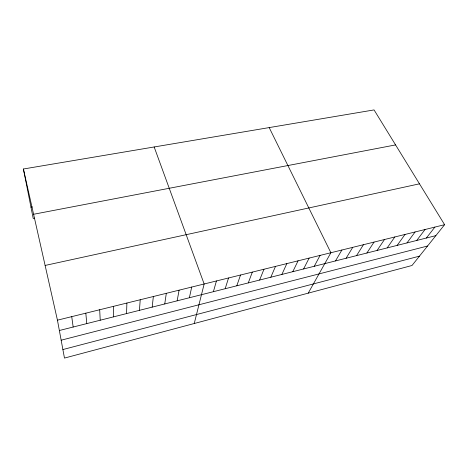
<?xml version="1.0" encoding="UTF-8"?>
<svg xmlns="http://www.w3.org/2000/svg" width="468" height="468" viewBox="0 0 468 468"><rect width="100%" height="100%" fill="white"/><g stroke="black" fill="none" stroke-linecap="round" stroke-linejoin="round"><path stroke-width="0.7" d="M126.553 313.578L126.898 303.042M139.452 310.331L140.213 299.754M152.188 307.119L153.352 296.519M164.748 303.954L166.31 293.319M177.15 300.83L179.092 290.166M189.388 297.747L191.71 287.059M194.255 323.505L204.153 283.988L154.165 146.97M213.396 291.693L216.432 280.958M225.172 288.727L228.554 277.969M236.802 285.796L240.517 275.02M248.28 282.906L252.328 272.107M259.617 280.045L263.981 269.235M270.814 277.226L275.488 266.397M281.876 274.441L286.849 263.595M292.798 271.686L298.069 260.828M303.592 268.965L309.143 258.096M314.25 266.28L320.083 255.399M308.231 293.138L330.888 252.738L269.188 127.588M335.503 260.928L341.88 250.023M346.092 258.26L352.737 247.35M356.552 255.622L363.455 244.706M366.883 253.018L374.037 242.096M377.091 250.444L384.491 239.517M387.176 247.905L394.816 236.972M397.145 245.39L405.019 234.456M406.996 242.91L415.093 231.97M416.725 240.458L425.049 229.513M426.348 238.031L434.883 227.091M444.6 224.693L411.998 265.496L64.473 358.079L57.441 320.17L23.4 169.001L374.067 109.921L444.6 224.693L57.441 320.17M62.893 349.549L419.468 256.148M61.156 340.195L427.571 246.01M59.36 330.513L435.854 235.638M45.115 265.444L419.486 183.825M34.614 218.17L33.21 218.445L23.4 169.001M33.597 214.268L395.571 144.916M30.976 207.178L32.333 206.926M71.727 316.643L73.166 327.033M85.814 313.174L86.791 323.599M99.696 309.746L100.222 320.211M113.391 306.37L113.478 316.877"/></g></svg>
